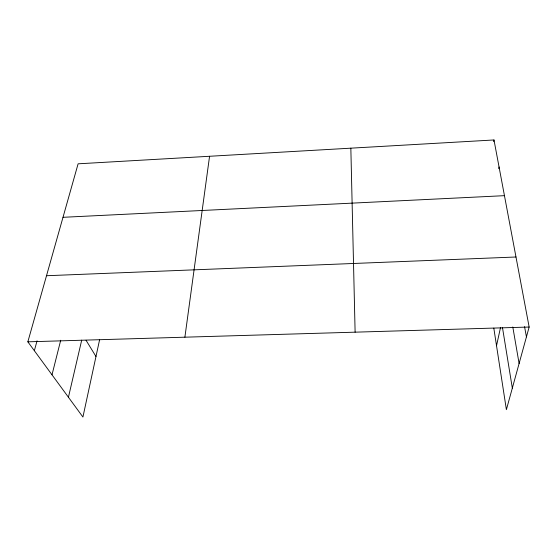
<?xml version="1.0" encoding="UTF-8"?>
<svg xmlns="http://www.w3.org/2000/svg" width="557" height="557" viewBox="0 0 557 557"><rect width="100%" height="100%" fill="white"/><g stroke="black" fill="none" stroke-linecap="round" stroke-linejoin="round"><path stroke-width="0.84" d="M184.889 337.194L209.564 156.28M493.725 141.68L493.982 139.967L78.105 163.814L27.85 341.824L82.923 417.033L99.633 339.582M498.78 168.653L499.058 166.954M496.524 345.744L500.541 327.419M68.434 397.245L81.705 340.139M52.003 374.805L60.706 340.264M34.353 350.708L37.061 340.821M493.982 139.967L529.15 327.036L506.39 409.667L493.808 328.136M63.004 217.307L504.454 195.667M46.51 275.729L515.984 257M27.85 341.824L529.15 327.036M86.043 340.278L95.978 356.508M524.548 326.653L526.435 336.901M512.795 326.98L519.103 363.519M502.456 327.453L512.329 388.125M350.84 148.176L355.115 332.174"/></g></svg>
